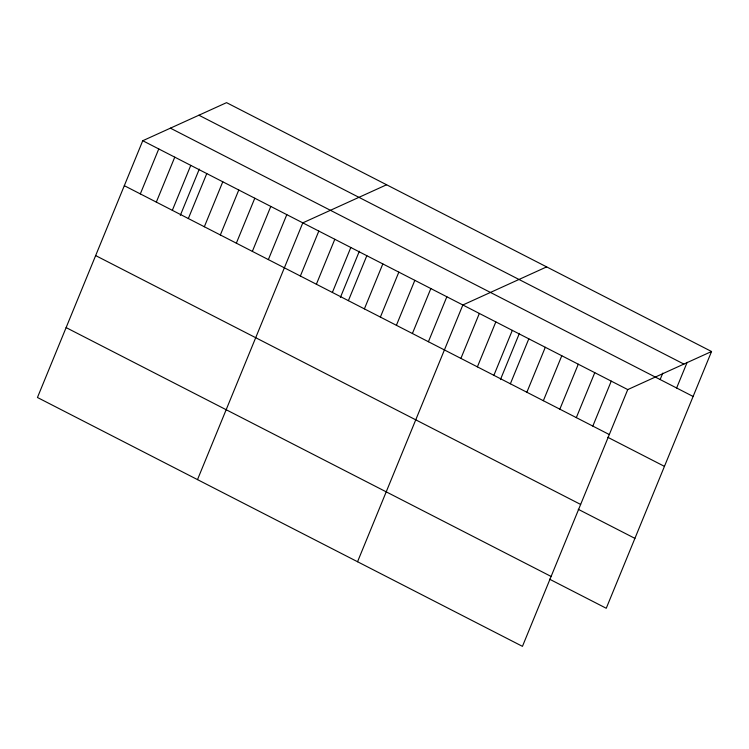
<?xml version="1.0" encoding="UTF-8"?>
<svg xmlns="http://www.w3.org/2000/svg" width="749" height="749" viewBox="0 0 749 749"><rect width="100%" height="100%" fill="white"/><g stroke="black" fill="none" stroke-linecap="round" stroke-linejoin="round"><path stroke-width="1.12" d="M142.75 140.728L37.45 397.494L522.446 646.35L627.746 389.592L711.55 351.506L226.554 102.65L142.75 140.728L627.746 389.592M140.325 193.897L158.76 148.948M156.326 202.108L174.76 157.159M172.336 210.329L190.77 165.37M180.331 215.347L199.3 169.105M188.336 218.539L206.771 173.581M204.337 226.75L222.781 181.792M220.346 234.961L238.781 190.003M236.347 243.172L254.791 198.223M252.357 251.383L270.792 206.434M268.357 259.603L286.801 214.645M197.502 479.613L302.802 222.856L386.606 184.769M300.368 276.025L318.812 231.067M316.378 284.236L334.812 239.277M332.378 292.447L350.813 247.498M340.383 297.475L359.342 251.233M348.388 300.658L366.823 255.709M364.389 308.878L382.823 263.92M380.389 317.089L398.833 272.13M396.399 325.3L414.834 280.341M412.399 333.511L430.844 288.552M428.409 341.722L446.844 296.773M357.545 561.741L462.854 304.983L546.648 266.897M460.907 358.397L479.341 313.447M477.394 366.86L495.829 321.901M493.881 375.324L512.316 330.365M500.435 379.593L519.394 333.361M510.369 383.778L528.813 338.829M526.865 392.242L545.3 347.293M543.353 400.706L561.787 355.747M559.84 409.169L578.275 364.211M576.327 417.624L594.772 372.674M592.824 426.087L611.259 381.138M660.131 379.546L662.771 373.124M676.619 388.001L687.161 362.319M711.55 351.506L606.25 608.272L549.56 579.183M198.906 115.215L683.893 364.08M170.407 128.163L693.115 396.464M124.315 185.686L609.312 434.551M607.767 437.276L664.447 466.365M95.647 255.578L580.644 504.442M578.228 509.292L634.909 538.372M66.118 327.594L551.114 576.458"/></g></svg>
